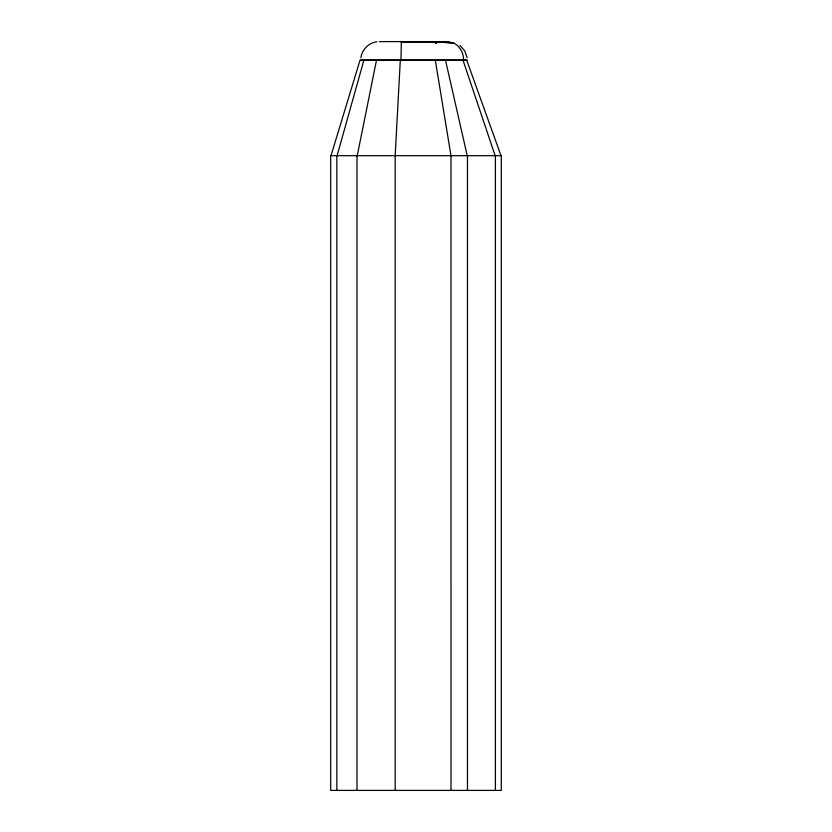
<?xml version="1.0" encoding="UTF-8"?>
<svg xmlns="http://www.w3.org/2000/svg" width="832" height="832" viewBox="0 0 832 832"><rect width="100%" height="100%" fill="white"/><g stroke="black" fill="none" stroke-linecap="round" stroke-linejoin="round"><path stroke-width="1.25" d="M400.962 60.237L401.346 41.6L435.656 42.234L436.457 43.129L435.978 42.806M400.306 60.112L395.179 155.678L395.179 790.4M360.89 57.803C361.878 49.639 368.784 42.744 376.948 41.756M357.25 155.678L376.522 60.112M337.106 155.678L363.896 60.112M330.99 155.678L360.069 60.112L466.658 60.112L501.01 155.678M379.382 41.6L448.646 41.6M401.253 42.234L435.656 42.234L432.214 41.6L436.259 43.014M360.714 60.206L467.303 60.206M447.46 41.6L453.638 43.014L432.214 41.6L453.638 43.014A18.637 16.162 -90 0 1 463.622 60.237M459.992 45.448L464.797 50.918L467.137 57.803M462.977 60.112L495.144 155.678M435.822 42.234L435.958 42.765M445.474 60.112L467.23 155.678M435.292 60.112L450.986 155.678L450.996 790.4M495.394 155.678L495.394 790.4M467.47 155.678L467.47 790.4M357.001 155.678L357.001 790.4M336.856 155.678L336.856 790.4M501.301 155.678L330.699 155.678L330.699 790.4L501.301 790.4L501.301 155.678"/></g></svg>
